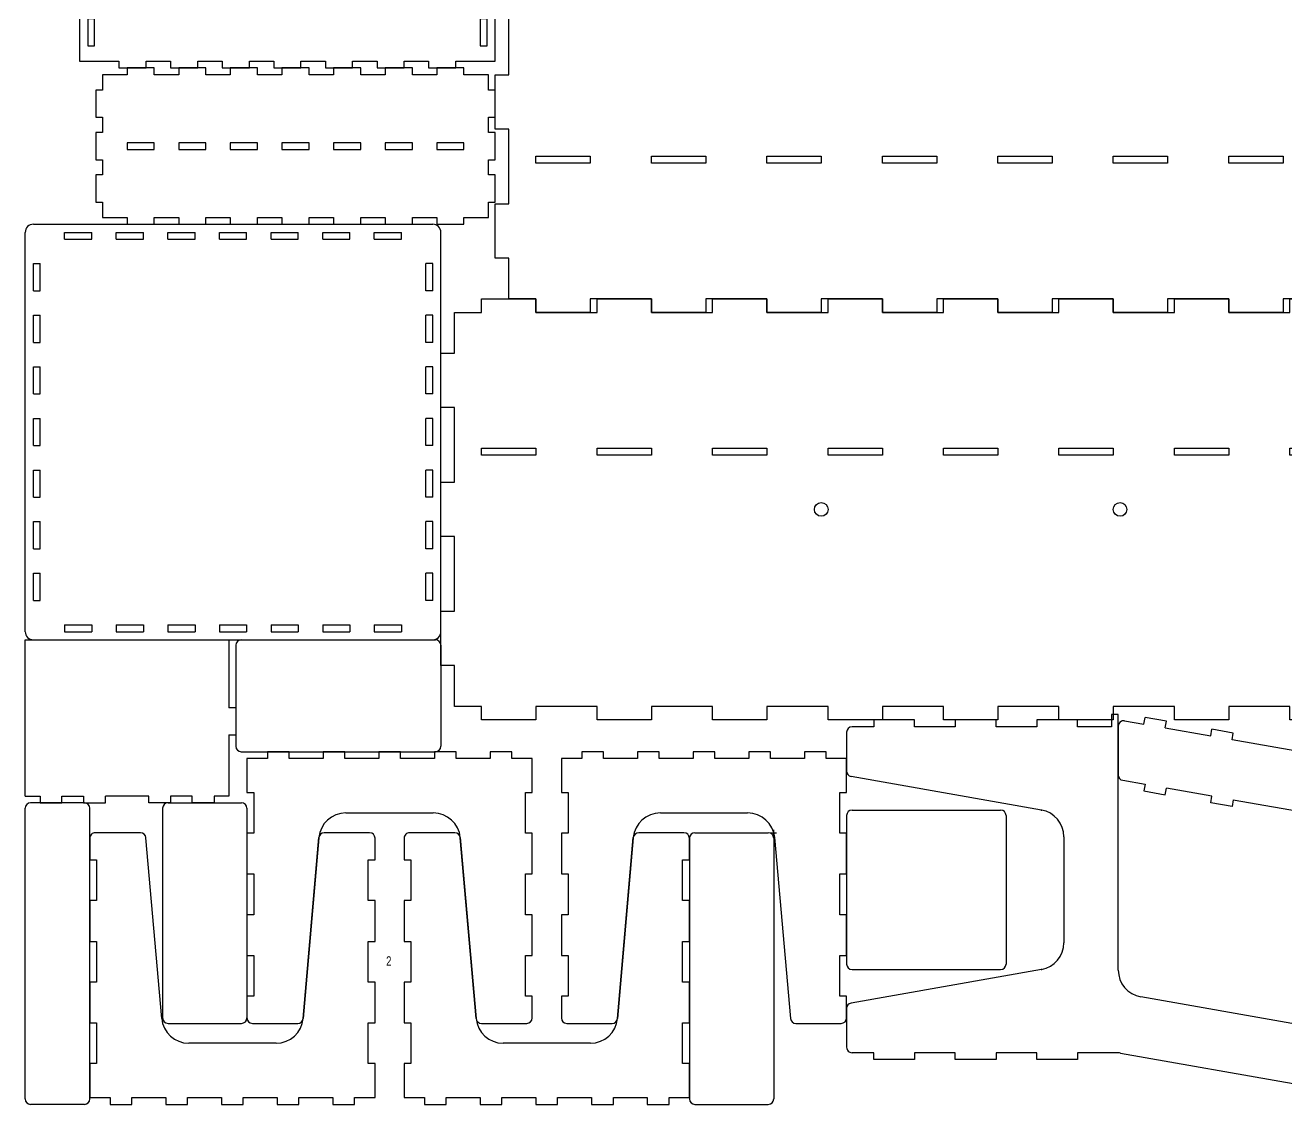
# Model space of a CAD drawing. Header units: millimetres. Extents: x 0 to 1198, y 2 to 800.
# Drawn here: x 5.4 to 469.4, y 1.5 to 400.8 of the extents above; entities that cross this region are included whole.
import ezdxf

# ---------------------------------------------------------------- set-up
doc = ezdxf.new("R2010")
doc.units = ezdxf.units.MM
doc.header["$PDSIZE"] = -1
doc.layers.add('SLD-0', color=179, linetype='Continuous')
doc.styles.add('SLDTEXTSTYLE0', font='TXT', dxfattribs={"width": 0.75})
doc.dimstyles.new('SLDDIMSTYLE0', dxfattribs={"dimtxt": 3.5, "dimasz": 3.302, "dimexe": 0, "dimexo": 0.0625, "dimgap": 0.875, "dimtad": 1, "dimrnd": 1e-09, "dimzin": 12, "dimdsep": 46, "dimtxsty": 'SLDTEXTSTYLE0', "dimblk1": 'NONE', "dimblk2": 'NONE', "dimsah": 1, "dimcen": 0.09, "dimadec": 0, "dimazin": 3, "dimtfac": 1, "dimtmove": 0, "dimatfit": 0, "dimldrblk": 'NONE', "dimfxl": 1, "dimfrac": 2, "dimtolj": 1, "dimtzin": 12, "dimarcsym": 0})

# ---------------------------------------------------------------- blocks, each defined once
blk = doc.blocks.new('20- Bottom-66')
at = {"color": 179, "linetype": 'Continuous', "lineweight": 25}
for p, q in [((15, 150), (15, 155)), ((15, 155), (35, 155)), ((35, 155), (35, 150)), ((57.5, 150), (57.5, 155)), ((57.5, 155), (77.5, 155)), ((77.5, 155), (77.5, 150)), ((100, 150), (100, 155)), ((100, 155), (120, 155)), ((120, 155), (120, 150)), ((142.5, 150), (142.5, 155)), ((142.5, 155), (162.5, 155)), ((162.5, 155), (162.5, 150)), ((185, 150), (185, 155)), ((185, 155), (205, 155)), ((205, 155), (205, 150)), ((227.5, 150), (227.5, 155)), ((227.5, 155), (247.5, 155)), ((247.5, 155), (247.5, 150)), ((270, 150), (270, 155)), ((270, 155), (290, 155)), ((290, 155), (290, 150)), ((312.5, 150), (312.5, 155)), ((312.5, 155), (332.5, 155)), ((332.5, 155), (332.5, 150)), ((355, 150), (355, 155)), ((355, 155), (375, 155)), ((375, 155), (375, 150)), ((5, 135), (5, 150)), ((5, 150), (15, 150)), ((35, 150), (57.5, 150)), ((77.5, 150), (100, 150)), ((120, 150), (142.5, 150)), ((162.5, 150), (185, 150)), ((205, 150), (227.5, 150)), ((247.5, 150), (270, 150)), ((290, 150), (312.5, 150)), ((332.5, 150), (355, 150)), ((375, 150), (385, 150)), ((385, 150), (385, 135)), ((0, 115), (0, 135)), ((0, 135), (5, 135)), ((385, 135), (390, 135)), ((390, 135), (390, 115)), ((5, 115), (0, 115)), ((5, 87.5), (5, 115)), ((390, 115), (385, 115)), ((385, 115), (385, 87.5)), ((0, 67.5), (0, 87.5)), ((0, 87.5), (5, 87.5)), ((385, 87.5), (390, 87.5)), ((390, 87.5), (390, 67.5)), ((5, 67.5), (0, 67.5)), ((5, 40), (5, 67.5)), ((390, 67.5), (385, 67.5)), ((385, 67.5), (385, 40)), ((15, 57.5), (35, 57.5)), ((15, 55), (15, 57.5)), ((35, 57.5), (35, 55)), ((57.5, 57.5), (77.5, 57.5)), ((57.5, 55), (57.5, 57.5)), ((77.5, 57.5), (77.5, 55)), ((100, 57.5), (120, 57.5)), ((100, 55), (100, 57.5)), ((120, 57.5), (120, 55)), ((142.5, 57.5), (162.5, 57.5)), ((142.5, 55), (142.5, 57.5)), ((162.5, 57.5), (162.5, 55)), ((185, 57.5), (205, 57.5)), ((185, 55), (185, 57.5)), ((205, 57.5), (205, 55)), ((227.5, 57.5), (247.5, 57.5)), ((227.5, 55), (227.5, 57.5)), ((247.5, 57.5), (247.5, 55)), ((270, 57.5), (290, 57.5)), ((270, 55), (270, 57.5)), ((290, 57.5), (290, 55)), ((312.5, 57.5), (332.5, 57.5)), ((312.5, 55), (312.5, 57.5)), ((332.5, 57.5), (332.5, 55)), ((355, 55), (355, 57.5)), ((355, 57.5), (375, 57.5)), ((375, 57.5), (375, 55)), ((35, 55), (15, 55)), ((77.5, 55), (57.5, 55)), ((120, 55), (100, 55)), ((162.5, 55), (142.5, 55)), ((205, 55), (185, 55)), ((247.5, 55), (227.5, 55)), ((290, 55), (270, 55)), ((332.5, 55), (312.5, 55)), ((375, 55), (355, 55)), ((0, 20), (0, 40)), ((0, 40), (5, 40)), ((385, 40), (390, 40)), ((390, 40), (390, 20)), ((5, 20), (0, 20)), ((5, 5), (5, 20)), ((390, 20), (385, 20)), ((385, 20), (385, 5)), ((15, 5), (5, 5)), ((15, 0), (15, 5)), ((57.5, 5), (35, 5)), ((35, 5), (35, 0)), ((57.5, 0), (57.5, 5)), ((100, 5), (77.5, 5)), ((77.5, 5), (77.5, 0)), ((100, 0), (100, 5)), ((142.5, 5), (120, 5)), ((120, 5), (120, 0)), ((142.5, 0), (142.5, 5)), ((185, 5), (162.5, 5)), ((162.5, 5), (162.5, 0)), ((185, 0), (185, 5)), ((227.5, 5), (205, 5)), ((205, 5), (205, 0)), ((227.5, 0), (227.5, 5)), ((270, 5), (247.5, 5)), ((247.5, 5), (247.5, 0)), ((270, 0), (270, 5)), ((312.5, 5), (290, 5)), ((290, 5), (290, 0)), ((312.5, 0), (312.5, 5)), ((355, 5), (332.5, 5)), ((332.5, 5), (332.5, 0)), ((355, 0), (355, 5)), ((375, 5), (375, 0)), ((385, 5), (375, 5)), ((35, 0), (15, 0)), ((77.5, 0), (57.5, 0)), ((120, 0), (100, 0)), ((162.5, 0), (142.5, 0)), ((205, 0), (185, 0)), ((247.5, 0), (227.5, 0)), ((290, 0), (270, 0)), ((332.5, 0), (312.5, 0)), ((375, 0), (355, 0))]:
    blk.add_line(p, q, dxfattribs=at)
blk = doc.blocks.new('2- Top')
at = {"color": 179, "linetype": 'Continuous', "lineweight": 25}
for p, q in [((15, 150), (15, 155)), ((15, 155), (35, 155)), ((35, 155), (35, 150)), ((57.5, 150), (57.5, 155)), ((57.5, 155), (77.5, 155)), ((77.5, 155), (77.5, 150)), ((100, 150), (100, 155)), ((100, 155), (120, 155)), ((120, 155), (120, 150)), ((142.5, 150), (142.5, 155)), ((142.5, 155), (162.5, 155)), ((162.5, 155), (162.5, 150)), ((185, 150), (185, 155)), ((185, 155), (205, 155)), ((205, 155), (205, 150)), ((227.5, 150), (227.5, 155)), ((227.5, 155), (247.5, 155)), ((247.5, 155), (247.5, 150)), ((270, 150), (270, 155)), ((270, 155), (290, 155)), ((290, 155), (290, 150)), ((312.5, 150), (312.5, 155)), ((312.5, 155), (332.5, 155)), ((332.5, 155), (332.5, 150)), ((355, 150), (355, 155)), ((355, 155), (375, 155)), ((375, 155), (375, 150)), ((5, 135), (5, 150)), ((5, 150), (15, 150)), ((35, 150), (57.5, 150)), ((77.5, 150), (100, 150)), ((120, 150), (142.5, 150)), ((162.5, 150), (185, 150)), ((205, 150), (227.5, 150)), ((247.5, 150), (270, 150)), ((290, 150), (312.5, 150)), ((332.5, 150), (355, 150)), ((375, 150), (385, 150)), ((385, 150), (385, 135)), ((0, 115), (0, 135)), ((0, 135), (5, 135)), ((385, 135), (390, 135)), ((390, 135), (390, 115)), ((5, 115), (0, 115)), ((5, 87.5), (5, 115)), ((390, 115), (385, 115)), ((385, 115), (385, 87.5)), ((0, 67.5), (0, 87.5)), ((0, 87.5), (5, 87.5)), ((385, 87.5), (390, 87.5)), ((390, 87.5), (390, 67.5)), ((5, 67.5), (0, 67.5)), ((5, 40), (5, 67.5)), ((390, 67.5), (385, 67.5)), ((385, 67.5), (385, 40)), ((15, 57.5), (35, 57.5)), ((15, 55), (15, 57.5)), ((35, 57.5), (35, 55)), ((57.5, 57.5), (77.5, 57.5)), ((57.5, 55), (57.5, 57.5)), ((77.5, 57.5), (77.5, 55)), ((100, 57.5), (120, 57.5)), ((100, 55), (100, 57.5)), ((120, 57.5), (120, 55)), ((142.5, 57.5), (162.5, 57.5)), ((142.5, 55), (142.5, 57.5)), ((162.5, 57.5), (162.5, 55)), ((185, 57.5), (205, 57.5)), ((185, 55), (185, 57.5)), ((205, 57.5), (205, 55)), ((227.5, 57.5), (247.5, 57.5)), ((227.5, 55), (227.5, 57.5)), ((247.5, 57.5), (247.5, 55)), ((270, 57.5), (290, 57.5)), ((270, 55), (270, 57.5)), ((290, 57.5), (290, 55)), ((312.5, 57.5), (332.5, 57.5)), ((312.5, 55), (312.5, 57.5)), ((332.5, 57.5), (332.5, 55)), ((355, 55), (355, 57.5)), ((355, 57.5), (375, 57.5)), ((375, 57.5), (375, 55)), ((35, 55), (15, 55)), ((77.5, 55), (57.5, 55)), ((120, 55), (100, 55)), ((162.5, 55), (142.5, 55)), ((205, 55), (185, 55)), ((247.5, 55), (227.5, 55)), ((290, 55), (270, 55)), ((332.5, 55), (312.5, 55)), ((375, 55), (355, 55)), ((0, 20), (0, 40)), ((0, 40), (5, 40)), ((385, 40), (390, 40)), ((390, 40), (390, 20)), ((5, 20), (0, 20)), ((5, 5), (5, 20)), ((390, 20), (385, 20)), ((385, 20), (385, 5)), ((15, 5), (5, 5)), ((15, 0), (15, 5)), ((57.5, 5), (35, 5)), ((35, 5), (35, 0)), ((57.5, 0), (57.5, 5)), ((100, 5), (77.5, 5)), ((77.5, 5), (77.5, 0)), ((100, 0), (100, 5)), ((142.5, 5), (120, 5)), ((120, 5), (120, 0)), ((142.5, 0), (142.5, 5)), ((185, 5), (162.5, 5)), ((162.5, 5), (162.5, 0)), ((185, 0), (185, 5)), ((227.5, 5), (205, 5)), ((205, 5), (205, 0)), ((227.5, 0), (227.5, 5)), ((270, 5), (247.5, 5)), ((247.5, 5), (247.5, 0)), ((270, 0), (270, 5)), ((312.5, 5), (290, 5)), ((290, 5), (290, 0)), ((312.5, 0), (312.5, 5)), ((355, 5), (332.5, 5)), ((332.5, 5), (332.5, 0)), ((355, 0), (355, 5)), ((375, 5), (375, 0)), ((385, 5), (375, 5)), ((35, 0), (15, 0)), ((77.5, 0), (57.5, 0)), ((120, 0), (100, 0)), ((162.5, 0), (142.5, 0)), ((205, 0), (185, 0)), ((247.5, 0), (227.5, 0)), ((290, 0), (270, 0)), ((332.5, 0), (312.5, 0)), ((375, 0), (355, 0))]:
    blk.add_line(p, q, dxfattribs=at)
for centre in [(140, 77.5), (250, 77.5)]:
    blk.add_circle(centre, 2.5, dxfattribs=at)
blk = doc.blocks.new('40- Side-57')
at = {"color": 179, "linetype": 'Continuous', "lineweight": 25}
for p, q in [((0, 3), (0, 150)), ((3, 153), (150, 153)), ((14.5, 150), (24.5, 150)), ((14.5, 147.5), (14.5, 150)), ((24.5, 147.5), (24.5, 150)), ((33.5, 150), (43.5, 150)), ((33.5, 147.5), (33.5, 150)), ((43.5, 147.5), (43.5, 150)), ((52.5, 150), (62.5, 150)), ((52.5, 147.5), (52.5, 150)), ((62.5, 147.5), (62.5, 150)), ((71.5, 150), (81.5, 150)), ((71.5, 147.5), (71.5, 150)), ((81.5, 147.5), (81.5, 150)), ((90.5, 150), (100.5, 150)), ((90.5, 147.5), (90.5, 150)), ((100.5, 147.5), (100.5, 150)), ((109.5, 150), (119.5, 150)), ((109.5, 147.5), (109.5, 150)), ((119.5, 147.5), (119.5, 150)), ((128.5, 150), (138.5, 150)), ((128.5, 147.5), (128.5, 150)), ((138.5, 147.5), (138.5, 150)), ((153, 3), (153, 150)), ((14.5, 147.5), (24.5, 147.5)), ((33.5, 147.5), (43.5, 147.5)), ((52.5, 147.5), (62.5, 147.5)), ((71.5, 147.5), (81.5, 147.5)), ((90.5, 147.5), (100.5, 147.5)), ((109.5, 147.5), (119.5, 147.5)), ((128.5, 147.5), (138.5, 147.5)), ((3, 138.5), (5.5, 138.5)), ((3, 128.5), (3, 138.5)), ((5.5, 128.5), (5.5, 138.5)), ((150, 138.5), (147.5, 138.5)), ((147.5, 128.5), (147.5, 138.5)), ((150, 128.5), (150, 138.5)), ((3, 128.5), (5.5, 128.5)), ((150, 128.5), (147.5, 128.5)), ((3, 119.5), (5.5, 119.5)), ((3, 109.5), (3, 119.5)), ((5.5, 109.5), (5.5, 119.5)), ((150, 119.5), (147.5, 119.5)), ((147.5, 109.5), (147.5, 119.5)), ((150, 109.5), (150, 119.5)), ((3, 109.5), (5.5, 109.5)), ((150, 109.5), (147.5, 109.5)), ((3, 100.5), (5.5, 100.5)), ((3, 90.5), (3, 100.5)), ((5.5, 90.5), (5.5, 100.5)), ((150, 100.5), (147.5, 100.5)), ((147.5, 90.5), (147.5, 100.5)), ((150, 90.5), (150, 100.5)), ((3, 90.5), (5.5, 90.5)), ((150, 90.5), (147.5, 90.5)), ((3, 81.5), (5.5, 81.5)), ((3, 71.5), (3, 81.5)), ((5.5, 71.5), (5.5, 81.5)), ((150, 81.5), (147.5, 81.5)), ((147.5, 71.5), (147.5, 81.5)), ((150, 71.5), (150, 81.5)), ((3, 71.5), (5.5, 71.5)), ((150, 71.5), (147.5, 71.5)), ((3, 62.5), (5.5, 62.5)), ((3, 52.5), (3, 62.5)), ((5.5, 52.5), (5.5, 62.5)), ((150, 62.5), (147.5, 62.5)), ((147.5, 52.5), (147.5, 62.5)), ((150, 52.5), (150, 62.5)), ((3, 52.5), (5.5, 52.5)), ((150, 52.5), (147.5, 52.5)), ((3, 43.5), (5.5, 43.5)), ((3, 33.5), (3, 43.5)), ((5.5, 33.5), (5.5, 43.5)), ((150, 43.5), (147.5, 43.5)), ((147.5, 33.5), (147.5, 43.5)), ((150, 33.5), (150, 43.5)), ((3, 33.5), (5.5, 33.5)), ((150, 33.5), (147.5, 33.5)), ((3, 24.5), (5.5, 24.5)), ((3, 14.5), (3, 24.5)), ((5.5, 14.5), (5.5, 24.5)), ((150, 24.5), (147.5, 24.5)), ((147.5, 14.5), (147.5, 24.5)), ((150, 14.5), (150, 24.5)), ((3, 14.5), (5.5, 14.5)), ((150, 14.5), (147.5, 14.5)), ((14.5, 5.5), (24.5, 5.5)), ((14.5, 5.5), (14.5, 3)), ((24.5, 5.5), (24.5, 3)), ((33.5, 5.5), (43.5, 5.5)), ((33.5, 5.5), (33.5, 3)), ((43.5, 5.5), (43.5, 3)), ((52.5, 5.5), (62.5, 5.5)), ((52.5, 5.5), (52.5, 3)), ((62.5, 5.5), (62.5, 3)), ((71.5, 5.5), (81.5, 5.5)), ((71.5, 5.5), (71.5, 3)), ((81.5, 5.5), (81.5, 3)), ((90.5, 5.5), (100.5, 5.5)), ((90.5, 5.5), (90.5, 3)), ((100.5, 5.5), (100.5, 3)), ((109.5, 5.5), (119.5, 5.5)), ((109.5, 5.5), (109.5, 3)), ((119.5, 5.5), (119.5, 3)), ((128.5, 5.5), (138.5, 5.5)), ((128.5, 5.5), (128.5, 3)), ((138.5, 5.5), (138.5, 3)), ((3, 0), (150, 0)), ((14.5, 3), (24.5, 3)), ((33.5, 3), (43.5, 3)), ((52.5, 3), (62.5, 3)), ((71.5, 3), (81.5, 3)), ((90.5, 3), (100.5, 3)), ((109.5, 3), (119.5, 3)), ((128.5, 3), (138.5, 3))]:
    blk.add_line(p, q, dxfattribs=at)
for centre, start, end in [((3, 150), 90, 180), ((150, 150), 0, 90), ((3, 3), 180, 270), ((150, 3), 270, 0)]:
    blk.add_arc(centre, 3, start, end, dxfattribs=at)
blk = doc.blocks.new('2- Front')
at = {"color": 179, "linetype": 'Continuous', "lineweight": 25}
for p, q in [((0, 97.5), (0, 85)), ((7.5, 97.5), (0, 97.5)), ((7.5, 100), (7.5, 97.5)), ((15.5, 100), (7.5, 100)), ((15.5, 97.5), (15.5, 100)), ((28, 97.5), (15.5, 97.5)), ((28, 100), (28, 97.5)), ((36, 100), (28, 100)), ((36, 97.5), (36, 100)), ((48.5, 97.5), (36, 97.5)), ((48.5, 100), (48.5, 97.5)), ((56.5, 100), (48.5, 100)), ((56.5, 97.5), (56.5, 100)), ((69, 97.5), (56.5, 97.5)), ((69, 100), (69, 97.5)), ((77, 100), (69, 100)), ((77, 97.5), (77, 100)), ((89.5, 97.5), (77, 97.5)), ((89.5, 100), (89.5, 97.5)), ((97.5, 100), (89.5, 100)), ((97.5, 97.5), (97.5, 100)), ((105, 97.5), (97.5, 97.5)), ((105, 85), (105, 97.5)), ((0, 85), (2.5, 85)), ((2.5, 85), (2.5, 70)), ((102.5, 85), (105, 85)), ((102.5, 70), (102.5, 85)), ((36.44, 77.5), (68.56, 77.5)), ((0, 70), (0, 55)), ((2.5, 70), (0, 70)), ((105, 70), (102.5, 70)), ((105, 55), (105, 70)), ((20.66, 1.83), (26.48, 68.37)), ((78.52, 68.37), (84.34, 1.83)), ((0, 55), (2.5, 55)), ((2.5, 55), (2.5, 40)), ((102.5, 55), (105, 55)), ((102.5, 40), (102.5, 55)), ((0, 40), (0, 25)), ((2.5, 40), (0, 40)), ((105, 40), (102.5, 40)), ((105, 25), (105, 40)), ((0, 25), (2.5, 25)), ((2.5, 25), (2.5, 10)), ((102.5, 25), (105, 25)), ((102.5, 10), (102.5, 25)), ((0, 10), (0, 2)), ((2.5, 10), (0, 10)), ((105, 10), (102.5, 10)), ((105, 2), (105, 10)), ((2, 0), (18.67, 0)), ((86.33, 0), (103, 0))]:
    blk.add_line(p, q, dxfattribs=at)
for centre, radius, start, end in [((36.44, 67.5), 10, 90, 175), ((68.56, 67.5), 10, 5, 90), ((2, 2), 2, 180, 270), ((18.67, 2), 2, 270, 355), ((86.33, 2), 2, 185, 270), ((103, 2), 2, 270, 0)]:
    blk.add_arc(centre, radius, start, end, dxfattribs=at)
blk = doc.blocks.new('2- Side2')
at = {"color": 179, "linetype": 'Continuous', "lineweight": 25}
for p, q in [((11.5, 57.5), (11.5, 55)), ((21.5, 57.5), (11.5, 57.5)), ((21.5, 55), (21.5, 57.5)), ((30.5, 57.5), (30.5, 55)), ((40.5, 57.5), (30.5, 57.5)), ((40.5, 55), (40.5, 57.5)), ((49.5, 57.5), (49.5, 55)), ((59.5, 57.5), (49.5, 57.5)), ((59.5, 55), (59.5, 57.5)), ((68.5, 57.5), (68.5, 55)), ((78.5, 57.5), (68.5, 57.5)), ((78.5, 55), (78.5, 57.5)), ((87.5, 57.5), (87.5, 55)), ((97.5, 57.5), (87.5, 57.5)), ((97.5, 55), (97.5, 57.5)), ((106.5, 57.5), (106.5, 55)), ((116.5, 57.5), (106.5, 57.5)), ((116.5, 55), (116.5, 57.5)), ((125.5, 57.5), (125.5, 55)), ((135.5, 57.5), (125.5, 57.5)), ((135.5, 55), (135.5, 57.5)), ((2.5, 55), (2.5, 49.375)), ((11.5, 55), (2.5, 55)), ((30.5, 55), (21.5, 55)), ((49.5, 55), (40.5, 55)), ((68.5, 55), (59.5, 55)), ((87.5, 55), (78.5, 55)), ((106.5, 55), (97.5, 55)), ((125.5, 55), (116.5, 55)), ((144.5, 55), (135.5, 55)), ((144.5, 49.375), (144.5, 55)), ((0, 49.375), (0, 39.375)), ((2.5, 49.375), (0, 49.375)), ((147, 49.375), (144.5, 49.375)), ((147, 39.375), (147, 49.375)), ((0, 39.375), (2.5, 39.375)), ((2.5, 39.375), (2.5, 33.75)), ((144.5, 39.375), (147, 39.375)), ((144.5, 33.75), (144.5, 39.375)), ((0, 33.75), (0, 23.75)), ((2.5, 33.75), (0, 33.75)), ((147, 33.75), (144.5, 33.75)), ((147, 23.75), (147, 33.75)), ((11.5, 30), (11.5, 27.5)), ((21.5, 30), (11.5, 30)), ((21.5, 27.5), (21.5, 30)), ((40.5, 30), (30.5, 30)), ((30.5, 30), (30.5, 27.5)), ((40.5, 27.5), (40.5, 30)), ((59.5, 30), (49.5, 30)), ((49.5, 30), (49.5, 27.5)), ((59.5, 27.5), (59.5, 30)), ((78.5, 30), (68.5, 30)), ((68.5, 30), (68.5, 27.5)), ((78.5, 27.5), (78.5, 30)), ((97.5, 30), (87.5, 30)), ((87.5, 30), (87.5, 27.5)), ((97.5, 27.5), (97.5, 30)), ((116.5, 30), (106.5, 30)), ((106.5, 30), (106.5, 27.5)), ((116.5, 27.5), (116.5, 30)), ((135.5, 30), (125.5, 30)), ((125.5, 30), (125.5, 27.5)), ((135.5, 27.5), (135.5, 30)), ((0, 23.75), (2.5, 23.75)), ((2.5, 23.75), (2.5, 18.125)), ((11.5, 27.5), (21.5, 27.5)), ((30.5, 27.5), (40.5, 27.5)), ((49.5, 27.5), (59.5, 27.5)), ((68.5, 27.5), (78.5, 27.5)), ((87.5, 27.5), (97.5, 27.5)), ((106.5, 27.5), (116.5, 27.5)), ((125.5, 27.5), (135.5, 27.5)), ((144.5, 23.75), (147, 23.75)), ((144.5, 18.125), (144.5, 23.75)), ((0, 18.125), (0, 8.125)), ((2.5, 18.125), (0, 18.125)), ((147, 18.125), (144.5, 18.125)), ((147, 8.125), (147, 18.125)), ((0, 8.125), (2.5, 8.125)), ((2.5, 8.125), (2.5, 2.5)), ((144.5, 8.125), (147, 8.125)), ((144.5, 2.5), (144.5, 8.125)), ((2.5, 2.5), (11.5, 2.5)), ((11.5, 2.5), (11.5, 0)), ((11.5, 0), (21.5, 0)), ((21.5, 2.5), (30.5, 2.5)), ((21.5, 0), (21.5, 2.5)), ((30.5, 2.5), (30.5, 0)), ((30.5, 0), (40.5, 0)), ((40.5, 2.5), (49.5, 2.5)), ((40.5, 0), (40.5, 2.5)), ((49.5, 2.5), (49.5, 0)), ((49.5, 0), (59.5, 0)), ((59.5, 2.5), (68.5, 2.5)), ((59.5, 0), (59.5, 2.5)), ((68.5, 2.5), (68.5, 0)), ((68.5, 0), (78.5, 0)), ((78.5, 2.5), (87.5, 2.5)), ((78.5, 0), (78.5, 2.5)), ((87.5, 2.5), (87.5, 0)), ((87.5, 0), (97.5, 0)), ((97.5, 2.5), (106.5, 2.5)), ((97.5, 0), (97.5, 2.5)), ((106.5, 2.5), (106.5, 0)), ((106.5, 0), (116.5, 0)), ((116.5, 2.5), (125.5, 2.5)), ((116.5, 0), (116.5, 2.5)), ((125.5, 2.5), (125.5, 0)), ((125.5, 0), (135.5, 0)), ((135.5, 2.5), (144.5, 2.5)), ((135.5, 0), (135.5, 2.5))]:
    blk.add_line(p, q, dxfattribs=at)
blk = doc.blocks.new('1- Side1')
at = {"color": 179, "linetype": 'Continuous', "lineweight": 25}
for p, q in [((14.5, 57.5), (14.5, 55)), ((24.5, 57.5), (14.5, 57.5)), ((24.5, 55), (24.5, 57.5)), ((33.5, 57.5), (33.5, 55)), ((43.5, 57.5), (33.5, 57.5)), ((43.5, 55), (43.5, 57.5)), ((52.5, 57.5), (52.5, 55)), ((62.5, 57.5), (52.5, 57.5)), ((62.5, 55), (62.5, 57.5)), ((71.5, 57.5), (71.5, 55)), ((81.5, 57.5), (71.5, 57.5)), ((81.5, 55), (81.5, 57.5)), ((90.5, 57.5), (90.5, 55)), ((100.5, 57.5), (90.5, 57.5)), ((100.5, 55), (100.5, 57.5)), ((109.5, 57.5), (109.5, 55)), ((119.5, 57.5), (109.5, 57.5)), ((119.5, 55), (119.5, 57.5)), ((128.5, 57.5), (128.5, 55)), ((138.5, 57.5), (128.5, 57.5)), ((138.5, 55), (138.5, 57.5)), ((0, 55), (0, 2.5)), ((14.5, 55), (0, 55)), ((33.5, 55), (24.5, 55)), ((52.5, 55), (43.5, 55)), ((71.5, 55), (62.5, 55)), ((90.5, 55), (81.5, 55)), ((109.5, 55), (100.5, 55)), ((128.5, 55), (119.5, 55)), ((153, 55), (138.5, 55)), ((153, 2.5), (153, 55)), ((5.5, 49.375), (3, 49.375)), ((3, 49.375), (3, 39.375)), ((5.5, 39.375), (5.5, 49.375)), ((147.5, 49.375), (147.5, 39.375)), ((150, 49.375), (147.5, 49.375)), ((150, 39.375), (150, 49.375)), ((3, 39.375), (5.5, 39.375)), ((147.5, 39.375), (150, 39.375)), ((5.5, 33.75), (3, 33.75)), ((3, 33.75), (3, 23.75)), ((5.5, 23.75), (5.5, 33.75)), ((150, 33.75), (147.5, 33.75)), ((147.5, 33.75), (147.5, 23.75)), ((150, 23.75), (150, 33.75)), ((14.5, 30), (14.5, 27.5)), ((24.5, 30), (14.5, 30)), ((24.5, 27.5), (24.5, 30)), ((43.5, 30), (33.5, 30)), ((33.5, 30), (33.5, 27.5)), ((43.5, 27.5), (43.5, 30)), ((62.5, 30), (52.5, 30)), ((52.5, 30), (52.5, 27.5)), ((62.5, 27.5), (62.5, 30)), ((81.5, 30), (71.5, 30)), ((71.5, 30), (71.5, 27.5)), ((81.5, 27.5), (81.5, 30)), ((100.5, 30), (90.5, 30)), ((90.5, 30), (90.5, 27.5)), ((100.5, 27.5), (100.5, 30)), ((119.5, 30), (109.5, 30)), ((109.5, 30), (109.5, 27.5)), ((119.5, 27.5), (119.5, 30)), ((138.5, 30), (128.5, 30)), ((128.5, 30), (128.5, 27.5)), ((138.5, 27.5), (138.5, 30)), ((3, 23.75), (5.5, 23.75)), ((14.5, 27.5), (24.5, 27.5)), ((33.5, 27.5), (43.5, 27.5)), ((52.5, 27.5), (62.5, 27.5)), ((71.5, 27.5), (81.5, 27.5)), ((90.5, 27.5), (100.5, 27.5)), ((109.5, 27.5), (119.5, 27.5)), ((128.5, 27.5), (138.5, 27.5)), ((147.5, 23.75), (150, 23.75)), ((5.5, 18.125), (3, 18.125)), ((3, 18.125), (3, 8.125)), ((5.5, 8.125), (5.5, 18.125)), ((150, 18.125), (147.5, 18.125)), ((147.5, 18.125), (147.5, 8.125)), ((150, 8.125), (150, 18.125)), ((3, 8.125), (5.5, 8.125)), ((147.5, 8.125), (150, 8.125)), ((0, 2.5), (14.5, 2.5)), ((14.5, 2.5), (14.5, 0)), ((14.5, 0), (24.5, 0)), ((24.5, 2.5), (33.5, 2.5)), ((24.5, 0), (24.5, 2.5)), ((33.5, 2.5), (33.5, 0)), ((33.5, 0), (43.5, 0)), ((43.5, 2.5), (52.5, 2.5)), ((43.5, 0), (43.5, 2.5)), ((52.5, 2.5), (52.5, 0)), ((52.5, 0), (62.5, 0)), ((62.5, 2.5), (71.5, 2.5)), ((62.5, 0), (62.5, 2.5)), ((71.5, 2.5), (71.5, 0)), ((71.5, 0), (81.5, 0)), ((81.5, 2.5), (90.5, 2.5)), ((81.5, 0), (81.5, 2.5)), ((90.5, 2.5), (90.5, 0)), ((90.5, 0), (100.5, 0)), ((100.5, 2.5), (109.5, 2.5)), ((100.5, 0), (100.5, 2.5)), ((109.5, 2.5), (109.5, 0)), ((109.5, 0), (119.5, 0)), ((119.5, 2.5), (128.5, 2.5)), ((119.5, 0), (119.5, 2.5)), ((128.5, 2.5), (128.5, 0)), ((128.5, 0), (138.5, 0)), ((138.5, 2.5), (153, 2.5)), ((138.5, 0), (138.5, 2.5))]:
    blk.add_line(p, q, dxfattribs=at)
blk = doc.blocks.new('1- Side')
at = {"color": 179, "linetype": 'Continuous', "lineweight": 25}
for p, q in [((0, 60), (75, 60)), ((0, 2.5), (0, 60)), ((75, 60), (75, 35)), ((77.5, 35), (75, 35)), ((77.5, 35), (77.5, 25)), ((75, 25), (75, 2.5)), ((75, 25), (77.5, 25)), ((0, 2.5), (5.5, 2.5)), ((5.5, 2.5), (5.5, 0)), ((5.5, 0), (13.5, 0)), ((13.5, 0), (13.5, 2.5)), ((13.5, 2.5), (21.5, 2.5)), ((21.5, 2.5), (21.5, 0)), ((21.5, 0), (29.5, 0)), ((29.5, 0), (29.5, 2.5)), ((45.5, 2.5), (29.5, 2.5)), ((45.5, 0), (45.5, 2.5)), ((53.5, 0), (45.5, 0)), ((53.5, 2.5), (53.5, 0)), ((61.5, 2.5), (53.5, 2.5)), ((61.5, 0), (61.5, 2.5)), ((69.5, 0), (61.5, 0)), ((69.5, 2.5), (69.5, 0)), ((75, 2.5), (69.5, 2.5))]:
    blk.add_line(p, q, dxfattribs=at)
blk = doc.blocks.new('2- Side')
at = {"color": 179, "linetype": 'Continuous', "lineweight": 25}
for p, q in [((121.28, 206.68), (119.83, 198.48)), ((141.22, 208.33), (123.25, 208.33)), ((143.19, 205.98), (141.94, 198.91)), ((117.37, 198.91), (115.98, 191.04)), ((119.83, 198.48), (117.37, 198.91)), ((141.94, 198.91), (144.4, 198.48)), ((143.01, 190.6), (144.4, 198.48)), ((115.49, 173.86), (118.44, 190.6)), ((115.98, 191.04), (118.44, 190.6)), ((140.55, 191.04), (137.6, 174.29)), ((140.55, 191.04), (143.01, 190.6)), ((111.64, 166.42), (113.03, 174.29)), ((113.03, 174.29), (115.49, 173.86)), ((137.6, 174.29), (140.06, 173.86)), ((138.67, 165.98), (140.06, 173.86)), ((114.1, 165.98), (103.92, 108.26)), ((114.1, 165.98), (111.64, 166.42)), ((124.65, 100.86), (136.21, 166.42)), ((136.21, 166.42), (138.67, 165.98)), ((0, 100), (0, 97.5)), ((94.08, 100), (0, 100)), ((0, 97.5), (4.5, 97.5)), ((4.5, 97.5), (4.5, 85)), ((124.5, 99.13), (124.5, 85)), ((2, 85), (2, 70)), ((4.5, 85), (2, 85)), ((124.5, 85), (127, 85)), ((127, 85), (127, 70)), ((45, 80), (84, 80)), ((2, 70), (4.5, 70)), ((4.5, 70), (4.5, 55)), ((35.15, 71.74), (22.79, 1.65)), ((93.85, 71.74), (106.21, 1.65)), ((127, 70), (124.5, 70)), ((124.5, 70), (124.5, 55)), ((2, 55), (2, 40)), ((4.5, 55), (2, 55)), ((124.5, 55), (127, 55)), ((127, 55), (127, 40)), ((2, 40), (4.5, 40)), ((4.5, 40), (4.5, 25)), ((127, 40), (124.5, 40)), ((124.5, 40), (124.5, 25)), ((2, 25), (2, 10)), ((4.5, 25), (2, 25)), ((124.5, 25), (127, 25)), ((127, 25), (127, 10)), ((2, 10), (4.5, 10)), ((4.5, 10), (4.5, 2)), ((127, 10), (124.5, 10)), ((124.5, 10), (124.5, 2)), ((6.5, 0), (20.82, 0)), ((108.18, 0), (122.5, 0))]:
    blk.add_line(p, q, dxfattribs=at)
for centre, radius, start, end in [((123.25, 206.33), 2, 90, 170), ((141.22, 206.33), 2, 350, 90), ((94.08, 110), 10, 270, 350), ((134.5, 99.13), 10, 170, 180), ((45, 70), 10, 90, 170), ((84, 70), 10, 10, 90), ((6.5, 2), 2, 180, 270), ((20.82, 2), 2, 270, 350), ((108.18, 2), 2, 190, 270), ((122.5, 2), 2, 270, 0)]:
    blk.add_arc(centre, radius, start, end, dxfattribs=at)
blk = doc.blocks.new('_D')
at = {"color": 7, "linetype": 'Continuous', "lineweight": 18, "insert": (564.77, 79.31), "char_height": 3.5, "attachment_point": 1, "style": 'SLDTEXTSTYLE0'}
blk.add_mtext('2', dxfattribs=at)
blk = doc.blocks.new('_NONE')
blk = doc.blocks.new('_D_1')
at = {"color": 7, "linetype": 'Continuous', "lineweight": 18, "insert": (138.23, 58.01), "char_height": 3.5, "attachment_point": 1, "style": 'SLDTEXTSTYLE0'}
blk.add_mtext('2', dxfattribs=at)

msp = doc.modelspace()

# ---------------------------------------------------------------- linework, layer by layer
at = {"layer": 'SLD-0'}
for p, q in [((82.894, 172.501), (82.894, 135.304)), ((84.894, 174.501), (156.394, 174.501)), ((158.394, 172.501), (158.394, 135.304)), ((84.894, 133.304), (156.394, 133.304)), ((5.394, 5.501), (5.394, 112.501)), ((27.161, 114.501), (7.394, 114.501)), ((29.161, 5.501), (29.161, 112.501)), ((55.975, 112.501), (55.975, 35.304)), ((57.975, 114.501), (85.02, 114.501)), ((87.02, 112.501), (87.02, 35.304)), ((309.737, 111.852), (364.438, 111.852)), ((307.737, 109.852), (307.737, 55.15)), ((366.438, 109.852), (366.438, 55.15)), ((251.878, 103.501), (278.922, 103.501)), ((279.922, 103.501), (281.922, 103.501)), ((280.922, 102.501), (280.922, 104.501)), ((249.878, 101.501), (249.878, 5.501)), ((280.922, 101.501), (280.922, 5.501)), ((309.737, 53.15), (364.438, 53.15)), ((57.975, 33.304), (85.02, 33.304)), ((27.161, 3.501), (7.394, 3.501)), ((251.878, 3.501), (278.922, 3.501))]:
    msp.add_line(p, q, dxfattribs=at)
for centre, start, end in [((84.894, 172.501), 90, 180), ((156.394, 172.501), 0, 90), ((84.894, 135.304), 180, 270), ((156.394, 135.304), 270, 0), ((7.394, 112.501), 90, 180), ((27.161, 112.501), 0, 90), ((57.975, 112.501), 90, 180), ((85.02, 112.501), 0, 90), ((309.737, 109.852), 90, 180), ((364.438, 109.852), 0, 90), ((251.878, 101.501), 90, 180), ((278.922, 101.501), 0, 90), ((309.737, 55.15), 180, 270), ((364.438, 55.15), 270, 0), ((57.975, 35.304), 180, 270), ((85.02, 35.304), 270, 0), ((7.394, 5.501), 180, 270), ((27.161, 5.501), 270, 0), ((251.878, 5.501), 180, 270), ((278.922, 5.501), 270, 0)]:
    msp.add_arc(centre, 2, start, end, dxfattribs=at)
for p in [(379.473, 111.852), (379.473, 53.15)]:
    msp.add_point(p, dxfattribs=at)

# ---------------------------------------------------------------- block references
at = {"color": 7, "linetype": 'Continuous'}
for name, p in [('20- Bottom-66', (178.394, 295.001)), ('1- Side1', (25.394, 385.001)), ('2- Side2', (31.394, 327.501)), ('40- Side-57', (5.394, 174.501)), ('1- Side', (5.394, 114.501)), ('2- Front', (87.02, 33.304)), ('2- Front', (202.737, 33.304))]:
    msp.add_blockref(name, p, dxfattribs=at)
for name, p, rotation in [('2- Top', (548.394, 300.001), 180), ('2- Side', (307.737, 147.001), 270), ('2- Side', (616.065, 1.501), 90), ('2- Front', (134.161, 103.501), 180), ('2- Front', (249.878, 103.501), 180)]:
    msp.add_blockref(name, p, dxfattribs=dict(at, rotation=rotation))

# ---------------------------------------------------------------- dimensions: what is measured, and where the dimension line sits
at = {"color": 7, "linetype": 'Continuous', "lineweight": 18}
for base, p1, p2, picture, middle in [((566.065487481, 74.799138597), (720.229913897, 74.799138597), (411.901061066, 74.799138597), '_D', (566.065487481, 74.799138597)), ((139.519562411, 53.500830745), (197.378098531, 53.500830745), (81.661026292, 53.500830745), '_D_1', (139.519562411, 53.500830745))]:
    dim = msp.add_linear_dim(base=base, p1=p1, p2=p2, angle=90, dimstyle='SLDDIMSTYLE0', dxfattribs=at)
    dim.commit()
    dim.dimension.update_dxf_attribs({"geometry": picture, "text_midpoint": middle, "dimtype": 160})

doc.saveas('drawing.dxf')
